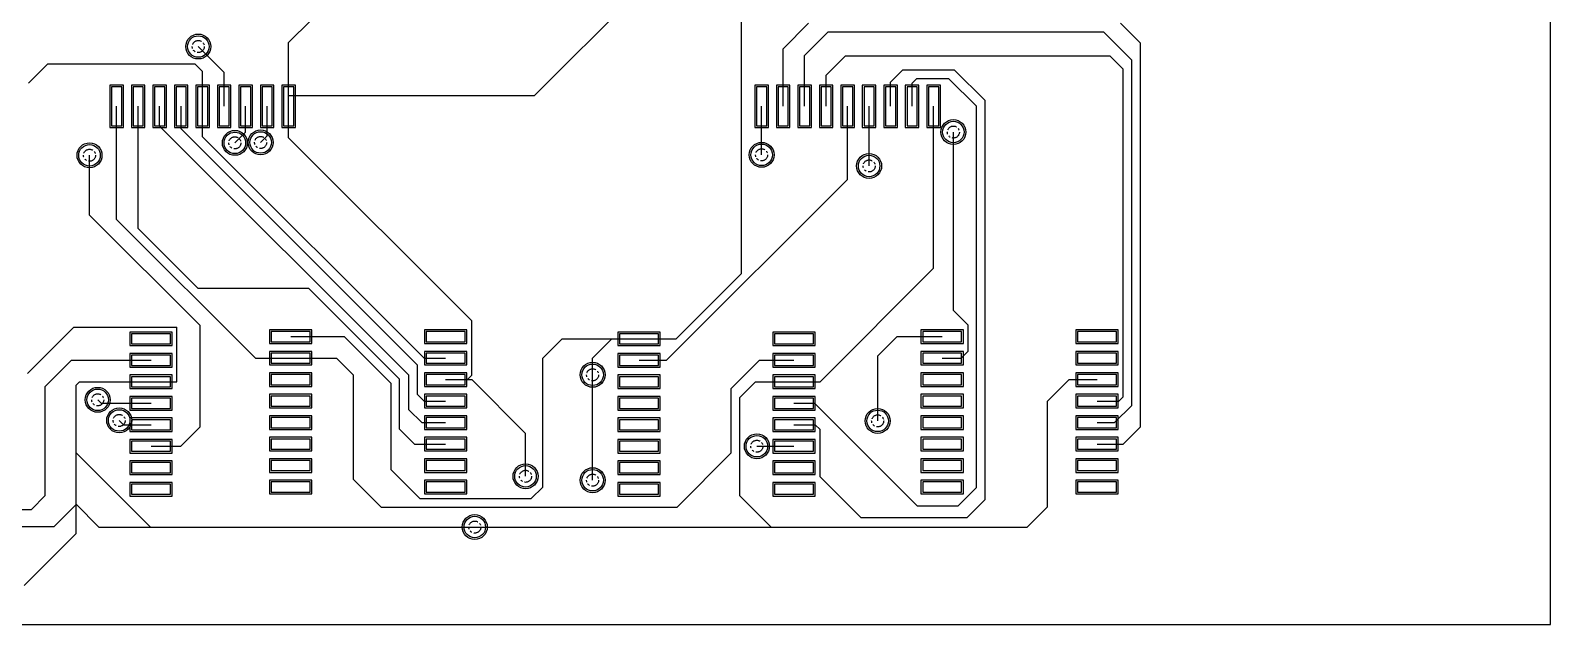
# Model space of a CAD drawing. Extents: x 208 to 628, y 649 to 1243.
# Drawn here: x 468.2 to 558, y 1025.1 to 1060.2 of the extents above; entities that cross this region are included whole.
import ezdxf

# ---------------------------------------------------------------- set-up
doc = ezdxf.new("R2010")
doc.units = 0
doc.header["$MEASUREMENT"] = 0
doc.linetypes.add('PHANTOM2', pattern=[1.25, 0.625, -0.125, 0.125, -0.125, 0.125, -0.125])
for name, color, linetype in [('BottomSolder', 6, 'CONTINUOUS'), ('MultiLayer', 9, 'CONTINUOUS'), ('TOPLAYER', 250, 'CONTINUOUS'), ('TopPaste', 8, 'CONTINUOUS'), ('TopSolder', 216, 'CONTINUOUS'), ('VIAHOLELAYER', 255, 'PHANTOM2')]:
    doc.layers.add(name, color=color, linetype=linetype)

msp = doc.modelspace()

# ---------------------------------------------------------------- linework, layer by layer
at = {"layer": 'BottomSolder'}
for centre in [(478.121, 1059.233), (480.28, 1053.54), (481.804, 1053.565), (522.724, 1054.178), (471.695, 1052.806), (511.398, 1052.832), (517.748, 1052.174), (501.413, 1039.833), (472.178, 1038.354), (473.448, 1037.135), (518.253, 1037.109), (511.116, 1035.611), (497.451, 1033.833), (501.413, 1033.604), (494.454, 1030.835)]:
    msp.add_circle(centre, 0.737, dxfattribs=at)
at = {"layer": 'MultiLayer'}
for centre in [(478.121, 1059.233), (522.724, 1054.178), (471.695, 1052.806), (480.28, 1053.54), (481.804, 1053.565), (511.398, 1052.832), (517.748, 1052.174), (501.413, 1039.833), (472.178, 1038.354), (473.448, 1037.135), (518.253, 1037.109), (511.116, 1035.611), (497.451, 1033.833), (501.413, 1033.604), (494.454, 1030.835)]:
    msp.add_circle(centre, 0.635, dxfattribs=at)
at = {"layer": 'TOPLAYER'}
for p, q in [((558.004, 1025.07), (558.004, 1223.698)), ((497.984, 1056.337), (509.897, 1068.25)), ((510.202, 1045.821), (510.202, 1067.335)), ((483.458, 1059.464), (488.18, 1064.186)), ((512.668, 1059.106), (514.167, 1060.604)), ((532.604, 1060.604), (533.773, 1059.436)), ((513.938, 1058.702), (515.332, 1060.096)), ((515.332, 1060.096), (531.588, 1060.096)), ((531.588, 1060.096), (533.265, 1058.42)), ((478.121, 1059.233), (479.648, 1057.706)), ((483.458, 1056.337), (483.458, 1059.464)), ((512.668, 1055.699), (512.668, 1059.106)), ((533.773, 1036.754), (533.773, 1059.436)), ((468.088, 1057.074), (469.235, 1058.22)), ((469.235, 1058.22), (477.914, 1058.22)), ((477.914, 1058.22), (478.378, 1057.756)), ((513.938, 1055.699), (513.938, 1058.702)), ((515.208, 1057.537), (516.348, 1058.677)), ((516.348, 1058.677), (531.967, 1058.677)), ((531.967, 1058.677), (532.757, 1057.886)), ((532.757, 1038.532), (532.757, 1057.886)), ((533.265, 1038.024), (533.265, 1058.42)), ((478.378, 1055.699), (478.378, 1057.756)), ((479.648, 1055.699), (479.648, 1057.706)), ((515.208, 1055.699), (515.208, 1057.537)), ((519.018, 1057.127), (519.748, 1057.857)), ((519.018, 1055.699), (519.018, 1057.127)), ((519.748, 1057.857), (522.779, 1057.857)), ((520.288, 1057.074), (520.568, 1057.353)), ((520.288, 1055.699), (520.288, 1057.074)), ((520.568, 1057.353), (522.444, 1057.353)), ((522.444, 1057.353), (524.095, 1055.703)), ((522.779, 1057.857), (524.599, 1056.037)), ((473.598, 1056.849), (472.998, 1056.849)), ((472.998, 1056.849), (472.998, 1054.549)), ((473.598, 1054.549), (473.598, 1056.849)), ((474.868, 1056.849), (474.268, 1056.849)), ((474.268, 1056.849), (474.268, 1054.549)), ((474.868, 1054.549), (474.868, 1056.849)), ((476.138, 1056.849), (475.538, 1056.849)), ((475.538, 1056.849), (475.538, 1054.549)), ((476.138, 1054.549), (476.138, 1056.849)), ((477.408, 1056.849), (476.808, 1056.849)), ((476.808, 1056.849), (476.808, 1054.549)), ((477.408, 1054.549), (477.408, 1056.849)), ((478.678, 1056.849), (478.078, 1056.849)), ((478.078, 1056.849), (478.078, 1054.549)), ((478.678, 1054.549), (478.678, 1056.849)), ((479.948, 1056.849), (479.348, 1056.849)), ((479.348, 1056.849), (479.348, 1054.549)), ((479.948, 1054.549), (479.948, 1056.849)), ((481.218, 1056.849), (480.618, 1056.849)), ((480.618, 1056.849), (480.618, 1054.549)), ((481.218, 1054.549), (481.218, 1056.849)), ((482.488, 1056.849), (481.888, 1056.849)), ((481.888, 1056.849), (481.888, 1054.549)), ((482.488, 1054.549), (482.488, 1056.849)), ((483.758, 1056.849), (483.158, 1056.849)), ((483.158, 1056.849), (483.158, 1054.549)), ((483.458, 1055.699), (483.458, 1056.337)), ((483.458, 1056.337), (497.984, 1056.337)), ((483.758, 1054.549), (483.758, 1056.849)), ((511.698, 1056.849), (511.098, 1056.849)), ((511.098, 1056.849), (511.098, 1054.549)), ((511.698, 1054.549), (511.698, 1056.849)), ((512.968, 1056.849), (512.368, 1056.849)), ((512.368, 1056.849), (512.368, 1054.549)), ((512.968, 1054.549), (512.968, 1056.849)), ((514.238, 1056.849), (513.638, 1056.849)), ((513.638, 1056.849), (513.638, 1054.549)), ((514.238, 1054.549), (514.238, 1056.849)), ((515.508, 1056.849), (514.908, 1056.849)), ((514.908, 1056.849), (514.908, 1054.549)), ((515.508, 1054.549), (515.508, 1056.849)), ((516.778, 1056.849), (516.178, 1056.849)), ((516.178, 1056.849), (516.178, 1054.549)), ((516.778, 1054.549), (516.778, 1056.849)), ((518.048, 1056.849), (517.448, 1056.849)), ((517.448, 1056.849), (517.448, 1054.549)), ((518.048, 1054.549), (518.048, 1056.849)), ((519.318, 1056.849), (518.718, 1056.849)), ((518.718, 1056.849), (518.718, 1054.549)), ((519.318, 1054.549), (519.318, 1056.849)), ((520.588, 1056.849), (519.988, 1056.849)), ((519.988, 1056.849), (519.988, 1054.549)), ((520.588, 1054.549), (520.588, 1056.849)), ((521.858, 1056.849), (521.258, 1056.849)), ((521.258, 1056.849), (521.258, 1054.549)), ((521.858, 1054.549), (521.858, 1056.849)), ((473.298, 1049.019), (473.298, 1055.699)), ((474.568, 1048.485), (474.568, 1055.699)), ((475.838, 1054.527), (475.838, 1055.699)), ((477.108, 1054.367), (477.108, 1055.699)), ((478.378, 1053.906), (478.378, 1055.699)), ((480.918, 1054.178), (480.918, 1055.699)), ((482.188, 1053.949), (482.188, 1055.699)), ((483.458, 1053.845), (483.458, 1055.699)), ((511.398, 1052.832), (511.398, 1055.699)), ((516.478, 1051.384), (516.478, 1055.699)), ((517.748, 1052.174), (517.748, 1055.699)), ((521.558, 1046.129), (521.558, 1055.699)), ((524.095, 1033.171), (524.095, 1055.703)), ((524.599, 1032.456), (524.599, 1056.037)), ((472.998, 1054.549), (473.598, 1054.549)), ((474.268, 1054.549), (474.868, 1054.549)), ((475.538, 1054.549), (476.138, 1054.549)), ((475.838, 1054.527), (490.562, 1039.803)), ((476.808, 1054.549), (477.408, 1054.549)), ((477.108, 1054.367), (491.066, 1040.409)), ((478.078, 1054.549), (478.678, 1054.549)), ((479.348, 1054.549), (479.948, 1054.549)), ((480.618, 1054.549), (481.218, 1054.549)), ((481.888, 1054.549), (482.488, 1054.549)), ((483.158, 1054.549), (483.758, 1054.549)), ((511.098, 1054.549), (511.698, 1054.549)), ((512.368, 1054.549), (512.968, 1054.549)), ((513.638, 1054.549), (514.238, 1054.549)), ((514.908, 1054.549), (515.508, 1054.549)), ((516.178, 1054.549), (516.778, 1054.549)), ((517.448, 1054.549), (518.048, 1054.549)), ((518.718, 1054.549), (519.318, 1054.549)), ((519.988, 1054.549), (520.588, 1054.549)), ((521.258, 1054.549), (521.858, 1054.549)), ((478.378, 1053.906), (491.467, 1040.818)), ((480.28, 1053.54), (480.918, 1054.178)), ((481.804, 1053.565), (482.188, 1053.949)), ((483.458, 1053.845), (494.276, 1043.027)), ((522.724, 1043.64), (522.724, 1054.178)), ((471.695, 1049.276), (471.695, 1052.806)), ((505.785, 1040.691), (516.478, 1051.384)), ((471.695, 1049.276), (478.223, 1042.748)), ((473.298, 1049.019), (481.5, 1040.818)), ((474.568, 1048.485), (478.096, 1044.958)), ((506.341, 1041.961), (510.202, 1045.821)), ((514.85, 1039.421), (521.558, 1046.129)), ((478.096, 1044.958), (484.624, 1044.958)), ((484.624, 1044.958), (490.009, 1039.573)), ((522.724, 1043.64), (523.591, 1042.773)), ((468.038, 1039.906), (470.769, 1042.638)), ((470.769, 1042.638), (476.861, 1042.638)), ((476.861, 1039.421), (476.861, 1042.638)), ((478.223, 1036.754), (478.223, 1042.748)), ((494.276, 1039.802), (494.276, 1043.027)), ((523.591, 1041.227), (523.591, 1042.773)), ((476.483, 1042.261), (474.183, 1042.261)), ((474.183, 1042.261), (474.183, 1041.661)), ((476.483, 1041.661), (476.483, 1042.261)), ((484.732, 1042.388), (482.432, 1042.388)), ((482.432, 1042.388), (482.432, 1041.788)), ((482.432, 1041.788), (484.732, 1041.788)), ((483.582, 1042.088), (486.742, 1042.088)), ((484.732, 1041.788), (484.732, 1042.388)), ((486.742, 1042.088), (489.505, 1039.325)), ((493.882, 1042.388), (491.582, 1042.388)), ((491.582, 1042.388), (491.582, 1041.788)), ((491.582, 1041.788), (493.882, 1041.788)), ((493.882, 1041.788), (493.882, 1042.388)), ((498.467, 1040.818), (499.61, 1041.961)), ((499.61, 1041.961), (502.556, 1041.961)), ((501.413, 1040.818), (502.556, 1041.961)), ((502.556, 1041.961), (504.156, 1041.961)), ((505.306, 1042.261), (503.006, 1042.261)), ((503.006, 1042.261), (503.006, 1041.661)), ((504.156, 1041.961), (506.341, 1041.961)), ((505.306, 1041.661), (505.306, 1042.261)), ((514.456, 1042.261), (512.156, 1042.261)), ((512.156, 1042.261), (512.156, 1041.661)), ((514.456, 1041.661), (514.456, 1042.261)), ((518.253, 1040.945), (519.396, 1042.088)), ((519.396, 1042.088), (522.063, 1042.088)), ((523.213, 1042.388), (520.913, 1042.388)), ((520.913, 1042.388), (520.913, 1041.788)), ((520.913, 1041.788), (523.213, 1041.788)), ((523.213, 1041.788), (523.213, 1042.388)), ((532.363, 1042.388), (530.063, 1042.388)), ((530.063, 1042.388), (530.063, 1041.788)), ((530.063, 1041.788), (532.363, 1041.788)), ((532.363, 1041.788), (532.363, 1042.388)), ((474.183, 1041.661), (476.483, 1041.661)), ((476.483, 1040.991), (474.183, 1040.991)), ((474.183, 1040.991), (474.183, 1040.391)), ((476.483, 1040.391), (476.483, 1040.991)), ((481.5, 1040.818), (483.582, 1040.818)), ((484.732, 1041.118), (482.432, 1041.118)), ((482.432, 1041.118), (482.432, 1040.518)), ((483.582, 1040.818), (486.275, 1040.818)), ((484.732, 1040.518), (484.732, 1041.118)), ((486.275, 1040.818), (487.291, 1039.802)), ((491.467, 1040.818), (492.732, 1040.818)), ((493.882, 1041.118), (491.582, 1041.118)), ((491.582, 1041.118), (491.582, 1040.518)), ((493.882, 1040.518), (493.882, 1041.118)), ((498.467, 1033.198), (498.467, 1040.818)), ((501.413, 1039.833), (501.413, 1040.818)), ((503.006, 1041.661), (505.306, 1041.661)), ((505.306, 1040.991), (503.006, 1040.991)), ((503.006, 1040.991), (503.006, 1040.391)), ((505.306, 1040.391), (505.306, 1040.991)), ((512.156, 1041.661), (514.456, 1041.661)), ((514.456, 1040.991), (512.156, 1040.991)), ((512.156, 1040.991), (512.156, 1040.391)), ((514.456, 1040.391), (514.456, 1040.991)), ((518.253, 1037.109), (518.253, 1040.945)), ((523.213, 1041.118), (520.913, 1041.118)), ((520.913, 1041.118), (520.913, 1040.518)), ((522.063, 1040.818), (523.181, 1040.818)), ((523.181, 1040.818), (523.591, 1041.227)), ((523.213, 1040.518), (523.213, 1041.118)), ((532.363, 1041.118), (530.063, 1041.118)), ((530.063, 1041.118), (530.063, 1040.518)), ((532.363, 1040.518), (532.363, 1041.118)), ((469.079, 1039.141), (470.628, 1040.691)), ((470.628, 1040.691), (475.333, 1040.691)), ((474.183, 1040.391), (476.483, 1040.391)), ((482.432, 1040.518), (484.732, 1040.518)), ((491.066, 1038.668), (491.066, 1040.409)), ((491.582, 1040.518), (493.882, 1040.518)), ((503.006, 1040.391), (505.306, 1040.391)), ((504.156, 1040.691), (505.785, 1040.691)), ((509.6, 1039.022), (511.268, 1040.691)), ((511.268, 1040.691), (513.306, 1040.691)), ((512.156, 1040.391), (514.456, 1040.391)), ((520.913, 1040.518), (523.213, 1040.518)), ((530.063, 1040.518), (532.363, 1040.518)), ((469.079, 1032.69), (469.079, 1039.141)), ((470.912, 1039.226), (471.106, 1039.421)), ((470.912, 1035.226), (470.912, 1039.226)), ((471.106, 1039.421), (475.333, 1039.421)), ((476.483, 1039.721), (474.183, 1039.721)), ((474.183, 1039.721), (474.183, 1039.121)), ((474.183, 1039.121), (476.483, 1039.121)), ((475.333, 1039.421), (476.861, 1039.421)), ((476.483, 1039.121), (476.483, 1039.721)), ((484.732, 1039.848), (482.432, 1039.848)), ((482.432, 1039.848), (482.432, 1039.248)), ((482.432, 1039.248), (484.732, 1039.248)), ((484.732, 1039.248), (484.732, 1039.848)), ((487.291, 1033.642), (487.291, 1039.802)), ((489.505, 1034.218), (489.505, 1039.325)), ((490.009, 1036.612), (490.009, 1039.573)), ((490.562, 1037.77), (490.562, 1039.803)), ((493.882, 1039.848), (491.582, 1039.848)), ((491.582, 1039.848), (491.582, 1039.248)), ((491.582, 1039.248), (493.882, 1039.248)), ((492.732, 1039.548), (494.022, 1039.548)), ((493.882, 1039.248), (493.882, 1039.848)), ((494.022, 1039.548), (494.276, 1039.802)), ((494.022, 1039.548), (494.276, 1039.548)), ((494.276, 1039.548), (497.451, 1036.373)), ((501.413, 1033.604), (501.413, 1039.833)), ((505.306, 1039.721), (503.006, 1039.721)), ((503.006, 1039.721), (503.006, 1039.121)), ((503.006, 1039.121), (505.306, 1039.121)), ((505.306, 1039.121), (505.306, 1039.721)), ((509.6, 1035.212), (509.6, 1039.022)), ((510.104, 1038.485), (511.04, 1039.421)), ((511.04, 1039.421), (513.306, 1039.421)), ((514.456, 1039.721), (512.156, 1039.721)), ((512.156, 1039.721), (512.156, 1039.121)), ((512.156, 1039.121), (514.456, 1039.121)), ((513.306, 1039.421), (514.85, 1039.421)), ((514.456, 1039.121), (514.456, 1039.721)), ((523.213, 1039.848), (520.913, 1039.848)), ((520.913, 1039.848), (520.913, 1039.248)), ((520.913, 1039.248), (523.213, 1039.248)), ((523.213, 1039.248), (523.213, 1039.848)), ((528.286, 1038.278), (529.556, 1039.548)), ((529.556, 1039.548), (531.213, 1039.548)), ((532.363, 1039.848), (530.063, 1039.848)), ((530.063, 1039.848), (530.063, 1039.248)), ((530.063, 1039.248), (532.363, 1039.248)), ((532.363, 1039.248), (532.363, 1039.848)), ((472.178, 1038.354), (472.381, 1038.151)), ((472.381, 1038.151), (475.333, 1038.151)), ((476.483, 1038.451), (474.183, 1038.451)), ((474.183, 1038.451), (474.183, 1037.851)), ((476.483, 1037.851), (476.483, 1038.451)), ((484.732, 1038.578), (482.432, 1038.578)), ((482.432, 1038.578), (482.432, 1037.978)), ((484.732, 1037.978), (484.732, 1038.578)), ((491.066, 1038.668), (491.456, 1038.278)), ((491.456, 1038.278), (492.732, 1038.278)), ((493.882, 1038.578), (491.582, 1038.578)), ((491.582, 1038.578), (491.582, 1037.978)), ((493.882, 1037.978), (493.882, 1038.578)), ((505.306, 1038.451), (503.006, 1038.451)), ((503.006, 1038.451), (503.006, 1037.851)), ((505.306, 1037.851), (505.306, 1038.451)), ((510.104, 1032.686), (510.104, 1038.485)), ((514.456, 1038.451), (512.156, 1038.451)), ((512.156, 1038.451), (512.156, 1037.851)), ((513.306, 1038.151), (514.52, 1038.151)), ((514.456, 1037.851), (514.456, 1038.451)), ((514.52, 1038.151), (520.59, 1032.08)), ((523.213, 1038.578), (520.913, 1038.578)), ((520.913, 1038.578), (520.913, 1037.978)), ((523.213, 1037.978), (523.213, 1038.578)), ((528.286, 1032.029), (528.286, 1038.278)), ((532.363, 1038.578), (530.063, 1038.578)), ((530.063, 1038.578), (530.063, 1037.978)), ((531.213, 1038.278), (532.503, 1038.278)), ((532.363, 1037.978), (532.363, 1038.578)), ((532.503, 1038.278), (532.757, 1038.532)), ((474.183, 1037.851), (476.483, 1037.851)), ((482.432, 1037.978), (484.732, 1037.978)), ((484.732, 1037.308), (482.432, 1037.308)), ((482.432, 1037.308), (482.432, 1036.708)), ((484.732, 1036.708), (484.732, 1037.308)), ((490.562, 1037.77), (491.324, 1037.008)), ((491.582, 1037.978), (493.882, 1037.978)), ((493.882, 1037.308), (491.582, 1037.308)), ((491.582, 1037.308), (491.582, 1036.708)), ((493.882, 1036.708), (493.882, 1037.308)), ((503.006, 1037.851), (505.306, 1037.851)), ((512.156, 1037.851), (514.456, 1037.851)), ((520.913, 1037.978), (523.213, 1037.978)), ((523.213, 1037.308), (520.913, 1037.308)), ((520.913, 1037.308), (520.913, 1036.708)), ((523.213, 1036.708), (523.213, 1037.308)), ((530.063, 1037.978), (532.363, 1037.978)), ((532.363, 1037.308), (530.063, 1037.308)), ((530.063, 1037.308), (530.063, 1036.708)), ((532.249, 1037.008), (533.265, 1038.024)), ((532.363, 1036.708), (532.363, 1037.308)), ((473.448, 1037.135), (473.702, 1036.881)), ((473.702, 1036.881), (475.333, 1036.881)), ((476.483, 1037.181), (474.183, 1037.181)), ((474.183, 1037.181), (474.183, 1036.581)), ((474.183, 1036.581), (476.483, 1036.581)), ((476.483, 1036.581), (476.483, 1037.181)), ((477.08, 1035.611), (478.223, 1036.754)), ((482.432, 1036.708), (484.732, 1036.708)), ((490.009, 1036.612), (490.883, 1035.738)), ((491.324, 1037.008), (492.732, 1037.008)), ((491.582, 1036.708), (493.882, 1036.708)), ((497.451, 1033.833), (497.451, 1036.373)), ((505.306, 1037.181), (503.006, 1037.181)), ((503.006, 1037.181), (503.006, 1036.581)), ((503.006, 1036.581), (505.306, 1036.581)), ((505.306, 1036.581), (505.306, 1037.181)), ((514.456, 1037.181), (512.156, 1037.181)), ((512.156, 1037.181), (512.156, 1036.581)), ((512.156, 1036.581), (514.456, 1036.581)), ((513.306, 1036.881), (514.57, 1036.881)), ((514.456, 1036.581), (514.456, 1037.181)), ((514.57, 1036.881), (514.85, 1036.601)), ((514.85, 1033.807), (514.85, 1036.601)), ((520.913, 1036.708), (523.213, 1036.708)), ((530.063, 1036.708), (532.363, 1036.708)), ((531.213, 1037.008), (532.249, 1037.008)), ((532.757, 1035.738), (533.773, 1036.754)), ((476.483, 1035.911), (474.183, 1035.911)), ((474.183, 1035.911), (474.183, 1035.311)), ((475.333, 1035.611), (477.08, 1035.611)), ((476.483, 1035.311), (476.483, 1035.911)), ((484.732, 1036.038), (482.432, 1036.038)), ((482.432, 1036.038), (482.432, 1035.438)), ((482.432, 1035.438), (484.732, 1035.438)), ((484.732, 1035.438), (484.732, 1036.038)), ((490.883, 1035.738), (492.732, 1035.738)), ((493.882, 1036.038), (491.582, 1036.038)), ((491.582, 1036.038), (491.582, 1035.438)), ((491.582, 1035.438), (493.882, 1035.438)), ((493.882, 1035.438), (493.882, 1036.038)), ((505.306, 1035.911), (503.006, 1035.911)), ((503.006, 1035.911), (503.006, 1035.311)), ((505.306, 1035.311), (505.306, 1035.911)), ((511.116, 1035.611), (513.306, 1035.611)), ((514.456, 1035.911), (512.156, 1035.911)), ((512.156, 1035.911), (512.156, 1035.311)), ((514.456, 1035.311), (514.456, 1035.911)), ((523.213, 1036.038), (520.913, 1036.038)), ((520.913, 1036.038), (520.913, 1035.438)), ((520.913, 1035.438), (523.213, 1035.438)), ((523.213, 1035.438), (523.213, 1036.038)), ((532.363, 1036.038), (530.063, 1036.038)), ((530.063, 1036.038), (530.063, 1035.438)), ((530.063, 1035.438), (532.363, 1035.438)), ((531.213, 1035.738), (532.757, 1035.738)), ((532.363, 1035.438), (532.363, 1036.038)), ((470.912, 1035.226), (475.302, 1030.835)), ((470.912, 1032.178), (470.912, 1035.226)), ((474.183, 1035.311), (476.483, 1035.311)), ((476.483, 1034.641), (474.183, 1034.641)), ((474.183, 1034.641), (474.183, 1034.041)), ((476.483, 1034.041), (476.483, 1034.641)), ((484.732, 1034.768), (482.432, 1034.768)), ((482.432, 1034.768), (482.432, 1034.168)), ((484.732, 1034.168), (484.732, 1034.768)), ((493.882, 1034.768), (491.582, 1034.768)), ((491.582, 1034.768), (491.582, 1034.168)), ((493.882, 1034.168), (493.882, 1034.768)), ((503.006, 1035.311), (505.306, 1035.311)), ((505.306, 1034.641), (503.006, 1034.641)), ((503.006, 1034.641), (503.006, 1034.041)), ((505.306, 1034.041), (505.306, 1034.641)), ((506.404, 1032.016), (509.6, 1035.212)), ((512.156, 1035.311), (514.456, 1035.311)), ((514.456, 1034.641), (512.156, 1034.641)), ((512.156, 1034.641), (512.156, 1034.041)), ((514.456, 1034.041), (514.456, 1034.641)), ((523.213, 1034.768), (520.913, 1034.768)), ((520.913, 1034.768), (520.913, 1034.168)), ((523.213, 1034.168), (523.213, 1034.768)), ((532.363, 1034.768), (530.063, 1034.768)), ((530.063, 1034.768), (530.063, 1034.168)), ((532.363, 1034.168), (532.363, 1034.768)), ((474.183, 1034.041), (476.483, 1034.041)), ((482.432, 1034.168), (484.732, 1034.168)), ((487.291, 1033.642), (488.916, 1032.016)), ((489.505, 1034.218), (491.202, 1032.52)), ((491.582, 1034.168), (493.882, 1034.168)), ((503.006, 1034.041), (505.306, 1034.041)), ((512.156, 1034.041), (514.456, 1034.041)), ((514.85, 1033.807), (517.263, 1031.394)), ((520.913, 1034.168), (523.213, 1034.168)), ((530.063, 1034.168), (532.363, 1034.168)), ((476.483, 1033.371), (474.183, 1033.371)), ((474.183, 1033.371), (474.183, 1032.771)), ((474.183, 1032.771), (476.483, 1032.771)), ((476.483, 1032.771), (476.483, 1033.371)), ((484.732, 1033.498), (482.432, 1033.498)), ((482.432, 1033.498), (482.432, 1032.898)), ((482.432, 1032.898), (484.732, 1032.898)), ((484.732, 1032.898), (484.732, 1033.498)), ((493.882, 1033.498), (491.582, 1033.498)), ((491.582, 1033.498), (491.582, 1032.898)), ((491.582, 1032.898), (493.882, 1032.898)), ((493.882, 1032.898), (493.882, 1033.498)), ((497.79, 1032.52), (498.467, 1033.198)), ((505.306, 1033.371), (503.006, 1033.371)), ((503.006, 1033.371), (503.006, 1032.771)), ((503.006, 1032.771), (505.306, 1032.771)), ((505.306, 1032.771), (505.306, 1033.371)), ((514.456, 1033.371), (512.156, 1033.371)), ((512.156, 1033.371), (512.156, 1032.771)), ((512.156, 1032.771), (514.456, 1032.771)), ((514.456, 1032.771), (514.456, 1033.371)), ((523.213, 1033.498), (520.913, 1033.498)), ((520.913, 1033.498), (520.913, 1032.898)), ((520.913, 1032.898), (523.213, 1032.898)), ((523.003, 1032.08), (524.095, 1033.171)), ((523.213, 1032.898), (523.213, 1033.498)), ((532.363, 1033.498), (530.063, 1033.498)), ((530.063, 1033.498), (530.063, 1032.898)), ((530.063, 1032.898), (532.363, 1032.898)), ((532.363, 1032.898), (532.363, 1033.498)), ((451.324, 1031.877), (468.266, 1031.877)), ((468.266, 1031.877), (469.079, 1032.69)), ((469.612, 1030.865), (470.912, 1032.164)), ((470.912, 1032.178), (472.254, 1030.835)), ((470.912, 1032.164), (470.912, 1032.178)), ((470.912, 1030.458), (470.912, 1032.164)), ((488.916, 1032.016), (506.404, 1032.016)), ((491.202, 1032.52), (497.79, 1032.52)), ((510.104, 1032.686), (511.954, 1030.835)), ((520.59, 1032.08), (523.003, 1032.08)), ((523.537, 1031.394), (524.599, 1032.456)), ((527.093, 1030.835), (528.286, 1032.029)), ((517.263, 1031.394), (523.537, 1031.394)), ((444.259, 1030.865), (469.612, 1030.865)), ((467.834, 1027.381), (470.912, 1030.458)), ((472.254, 1030.835), (475.302, 1030.835)), ((475.302, 1030.835), (494.454, 1030.835)), ((494.454, 1030.835), (511.954, 1030.835)), ((511.954, 1030.835), (527.093, 1030.835)), ((245.33, 1025.07), (558.004, 1025.07))]:
    msp.add_line(p, q, dxfattribs=at)
for centre in [(478.121, 1059.233), (522.724, 1054.178), (471.695, 1052.806), (480.28, 1053.54), (481.804, 1053.565), (511.398, 1052.832), (517.748, 1052.174), (501.413, 1039.833), (472.178, 1038.354), (473.448, 1037.135), (518.253, 1037.109), (511.116, 1035.611), (497.451, 1033.833), (501.413, 1033.604), (494.454, 1030.835)]:
    msp.add_circle(centre, 0.635, dxfattribs=at)
at = {"layer": 'TopPaste'}
for p, q in [((473.598, 1056.849), (472.998, 1056.849)), ((472.998, 1056.849), (472.998, 1054.549)), ((473.598, 1054.549), (473.598, 1056.849)), ((474.868, 1056.849), (474.268, 1056.849)), ((474.268, 1056.849), (474.268, 1054.549)), ((474.868, 1054.549), (474.868, 1056.849)), ((476.138, 1056.849), (475.538, 1056.849)), ((475.538, 1056.849), (475.538, 1054.549)), ((476.138, 1054.549), (476.138, 1056.849)), ((477.408, 1056.849), (476.808, 1056.849)), ((476.808, 1056.849), (476.808, 1054.549)), ((477.408, 1054.549), (477.408, 1056.849)), ((478.678, 1056.849), (478.078, 1056.849)), ((478.078, 1056.849), (478.078, 1054.549)), ((478.678, 1054.549), (478.678, 1056.849)), ((479.948, 1056.849), (479.348, 1056.849)), ((479.348, 1056.849), (479.348, 1054.549)), ((479.948, 1054.549), (479.948, 1056.849)), ((481.218, 1056.849), (480.618, 1056.849)), ((480.618, 1056.849), (480.618, 1054.549)), ((481.218, 1054.549), (481.218, 1056.849)), ((482.488, 1056.849), (481.888, 1056.849)), ((481.888, 1056.849), (481.888, 1054.549)), ((482.488, 1054.549), (482.488, 1056.849)), ((483.758, 1056.849), (483.158, 1056.849)), ((483.158, 1056.849), (483.158, 1054.549)), ((483.758, 1054.549), (483.758, 1056.849)), ((511.698, 1056.849), (511.098, 1056.849)), ((511.098, 1056.849), (511.098, 1054.549)), ((511.698, 1054.549), (511.698, 1056.849)), ((512.968, 1056.849), (512.368, 1056.849)), ((512.368, 1056.849), (512.368, 1054.549)), ((512.968, 1054.549), (512.968, 1056.849)), ((514.238, 1056.849), (513.638, 1056.849)), ((513.638, 1056.849), (513.638, 1054.549)), ((514.238, 1054.549), (514.238, 1056.849)), ((515.508, 1056.849), (514.908, 1056.849)), ((514.908, 1056.849), (514.908, 1054.549)), ((515.508, 1054.549), (515.508, 1056.849)), ((516.778, 1056.849), (516.178, 1056.849)), ((516.178, 1056.849), (516.178, 1054.549)), ((516.778, 1054.549), (516.778, 1056.849)), ((518.048, 1056.849), (517.448, 1056.849)), ((517.448, 1056.849), (517.448, 1054.549)), ((518.048, 1054.549), (518.048, 1056.849)), ((519.318, 1056.849), (518.718, 1056.849)), ((518.718, 1056.849), (518.718, 1054.549)), ((519.318, 1054.549), (519.318, 1056.849)), ((520.588, 1056.849), (519.988, 1056.849)), ((519.988, 1056.849), (519.988, 1054.549)), ((520.588, 1054.549), (520.588, 1056.849)), ((521.858, 1056.849), (521.258, 1056.849)), ((521.258, 1056.849), (521.258, 1054.549)), ((521.858, 1054.549), (521.858, 1056.849)), ((472.998, 1054.549), (473.598, 1054.549)), ((474.268, 1054.549), (474.868, 1054.549)), ((475.538, 1054.549), (476.138, 1054.549)), ((476.808, 1054.549), (477.408, 1054.549)), ((478.078, 1054.549), (478.678, 1054.549)), ((479.348, 1054.549), (479.948, 1054.549)), ((480.618, 1054.549), (481.218, 1054.549)), ((481.888, 1054.549), (482.488, 1054.549)), ((483.158, 1054.549), (483.758, 1054.549)), ((511.098, 1054.549), (511.698, 1054.549)), ((512.368, 1054.549), (512.968, 1054.549)), ((513.638, 1054.549), (514.238, 1054.549)), ((514.908, 1054.549), (515.508, 1054.549)), ((516.178, 1054.549), (516.778, 1054.549)), ((517.448, 1054.549), (518.048, 1054.549)), ((518.718, 1054.549), (519.318, 1054.549)), ((519.988, 1054.549), (520.588, 1054.549)), ((521.258, 1054.549), (521.858, 1054.549)), ((476.483, 1042.261), (474.183, 1042.261)), ((474.183, 1042.261), (474.183, 1041.661)), ((476.483, 1041.661), (476.483, 1042.261)), ((484.732, 1042.388), (482.432, 1042.388)), ((482.432, 1042.388), (482.432, 1041.788)), ((482.432, 1041.788), (484.732, 1041.788)), ((484.732, 1041.788), (484.732, 1042.388)), ((493.882, 1042.388), (491.582, 1042.388)), ((491.582, 1042.388), (491.582, 1041.788)), ((491.582, 1041.788), (493.882, 1041.788)), ((493.882, 1041.788), (493.882, 1042.388)), ((505.306, 1042.261), (503.006, 1042.261)), ((503.006, 1042.261), (503.006, 1041.661)), ((505.306, 1041.661), (505.306, 1042.261)), ((514.456, 1042.261), (512.156, 1042.261)), ((512.156, 1042.261), (512.156, 1041.661)), ((514.456, 1041.661), (514.456, 1042.261)), ((523.213, 1042.388), (520.913, 1042.388)), ((520.913, 1042.388), (520.913, 1041.788)), ((520.913, 1041.788), (523.213, 1041.788)), ((523.213, 1041.788), (523.213, 1042.388)), ((532.363, 1042.388), (530.063, 1042.388)), ((530.063, 1042.388), (530.063, 1041.788)), ((530.063, 1041.788), (532.363, 1041.788)), ((532.363, 1041.788), (532.363, 1042.388)), ((474.183, 1041.661), (476.483, 1041.661)), ((476.483, 1040.991), (474.183, 1040.991)), ((474.183, 1040.991), (474.183, 1040.391)), ((476.483, 1040.391), (476.483, 1040.991)), ((484.732, 1041.118), (482.432, 1041.118)), ((482.432, 1041.118), (482.432, 1040.518)), ((484.732, 1040.518), (484.732, 1041.118)), ((493.882, 1041.118), (491.582, 1041.118)), ((491.582, 1041.118), (491.582, 1040.518)), ((493.882, 1040.518), (493.882, 1041.118)), ((503.006, 1041.661), (505.306, 1041.661)), ((505.306, 1040.991), (503.006, 1040.991)), ((503.006, 1040.991), (503.006, 1040.391)), ((505.306, 1040.391), (505.306, 1040.991)), ((512.156, 1041.661), (514.456, 1041.661)), ((514.456, 1040.991), (512.156, 1040.991)), ((512.156, 1040.991), (512.156, 1040.391)), ((514.456, 1040.391), (514.456, 1040.991)), ((523.213, 1041.118), (520.913, 1041.118)), ((520.913, 1041.118), (520.913, 1040.518)), ((523.213, 1040.518), (523.213, 1041.118)), ((532.363, 1041.118), (530.063, 1041.118)), ((530.063, 1041.118), (530.063, 1040.518)), ((532.363, 1040.518), (532.363, 1041.118)), ((474.183, 1040.391), (476.483, 1040.391)), ((482.432, 1040.518), (484.732, 1040.518)), ((491.582, 1040.518), (493.882, 1040.518)), ((503.006, 1040.391), (505.306, 1040.391)), ((512.156, 1040.391), (514.456, 1040.391)), ((520.913, 1040.518), (523.213, 1040.518)), ((530.063, 1040.518), (532.363, 1040.518)), ((476.483, 1039.721), (474.183, 1039.721)), ((474.183, 1039.721), (474.183, 1039.121)), ((474.183, 1039.121), (476.483, 1039.121)), ((476.483, 1039.121), (476.483, 1039.721)), ((484.732, 1039.848), (482.432, 1039.848)), ((482.432, 1039.848), (482.432, 1039.248)), ((482.432, 1039.248), (484.732, 1039.248)), ((484.732, 1039.248), (484.732, 1039.848)), ((493.882, 1039.848), (491.582, 1039.848)), ((491.582, 1039.848), (491.582, 1039.248)), ((491.582, 1039.248), (493.882, 1039.248)), ((493.882, 1039.248), (493.882, 1039.848)), ((505.306, 1039.721), (503.006, 1039.721)), ((503.006, 1039.721), (503.006, 1039.121)), ((503.006, 1039.121), (505.306, 1039.121)), ((505.306, 1039.121), (505.306, 1039.721)), ((514.456, 1039.721), (512.156, 1039.721)), ((512.156, 1039.721), (512.156, 1039.121)), ((512.156, 1039.121), (514.456, 1039.121)), ((514.456, 1039.121), (514.456, 1039.721)), ((523.213, 1039.848), (520.913, 1039.848)), ((520.913, 1039.848), (520.913, 1039.248)), ((520.913, 1039.248), (523.213, 1039.248)), ((523.213, 1039.248), (523.213, 1039.848)), ((532.363, 1039.848), (530.063, 1039.848)), ((530.063, 1039.848), (530.063, 1039.248)), ((530.063, 1039.248), (532.363, 1039.248)), ((532.363, 1039.248), (532.363, 1039.848)), ((476.483, 1038.451), (474.183, 1038.451)), ((474.183, 1038.451), (474.183, 1037.851)), ((476.483, 1037.851), (476.483, 1038.451)), ((484.732, 1038.578), (482.432, 1038.578)), ((482.432, 1038.578), (482.432, 1037.978)), ((484.732, 1037.978), (484.732, 1038.578)), ((493.882, 1038.578), (491.582, 1038.578)), ((491.582, 1038.578), (491.582, 1037.978)), ((493.882, 1037.978), (493.882, 1038.578)), ((505.306, 1038.451), (503.006, 1038.451)), ((503.006, 1038.451), (503.006, 1037.851)), ((505.306, 1037.851), (505.306, 1038.451)), ((514.456, 1038.451), (512.156, 1038.451)), ((512.156, 1038.451), (512.156, 1037.851)), ((514.456, 1037.851), (514.456, 1038.451)), ((523.213, 1038.578), (520.913, 1038.578)), ((520.913, 1038.578), (520.913, 1037.978)), ((523.213, 1037.978), (523.213, 1038.578)), ((532.363, 1038.578), (530.063, 1038.578)), ((530.063, 1038.578), (530.063, 1037.978)), ((532.363, 1037.978), (532.363, 1038.578)), ((474.183, 1037.851), (476.483, 1037.851)), ((482.432, 1037.978), (484.732, 1037.978)), ((484.732, 1037.308), (482.432, 1037.308)), ((482.432, 1037.308), (482.432, 1036.708)), ((484.732, 1036.708), (484.732, 1037.308)), ((491.582, 1037.978), (493.882, 1037.978)), ((493.882, 1037.308), (491.582, 1037.308)), ((491.582, 1037.308), (491.582, 1036.708)), ((493.882, 1036.708), (493.882, 1037.308)), ((503.006, 1037.851), (505.306, 1037.851)), ((512.156, 1037.851), (514.456, 1037.851)), ((520.913, 1037.978), (523.213, 1037.978)), ((523.213, 1037.308), (520.913, 1037.308)), ((520.913, 1037.308), (520.913, 1036.708)), ((523.213, 1036.708), (523.213, 1037.308)), ((530.063, 1037.978), (532.363, 1037.978)), ((532.363, 1037.308), (530.063, 1037.308)), ((530.063, 1037.308), (530.063, 1036.708)), ((532.363, 1036.708), (532.363, 1037.308)), ((476.483, 1037.181), (474.183, 1037.181)), ((474.183, 1037.181), (474.183, 1036.581)), ((474.183, 1036.581), (476.483, 1036.581)), ((476.483, 1036.581), (476.483, 1037.181)), ((482.432, 1036.708), (484.732, 1036.708)), ((491.582, 1036.708), (493.882, 1036.708)), ((505.306, 1037.181), (503.006, 1037.181)), ((503.006, 1037.181), (503.006, 1036.581)), ((503.006, 1036.581), (505.306, 1036.581)), ((505.306, 1036.581), (505.306, 1037.181)), ((514.456, 1037.181), (512.156, 1037.181)), ((512.156, 1037.181), (512.156, 1036.581)), ((512.156, 1036.581), (514.456, 1036.581)), ((514.456, 1036.581), (514.456, 1037.181)), ((520.913, 1036.708), (523.213, 1036.708)), ((530.063, 1036.708), (532.363, 1036.708)), ((476.483, 1035.911), (474.183, 1035.911)), ((474.183, 1035.911), (474.183, 1035.311)), ((476.483, 1035.311), (476.483, 1035.911)), ((484.732, 1036.038), (482.432, 1036.038)), ((482.432, 1036.038), (482.432, 1035.438)), ((482.432, 1035.438), (484.732, 1035.438)), ((484.732, 1035.438), (484.732, 1036.038)), ((493.882, 1036.038), (491.582, 1036.038)), ((491.582, 1036.038), (491.582, 1035.438)), ((491.582, 1035.438), (493.882, 1035.438)), ((493.882, 1035.438), (493.882, 1036.038)), ((505.306, 1035.911), (503.006, 1035.911)), ((503.006, 1035.911), (503.006, 1035.311)), ((505.306, 1035.311), (505.306, 1035.911)), ((514.456, 1035.911), (512.156, 1035.911)), ((512.156, 1035.911), (512.156, 1035.311)), ((514.456, 1035.311), (514.456, 1035.911)), ((523.213, 1036.038), (520.913, 1036.038)), ((520.913, 1036.038), (520.913, 1035.438)), ((520.913, 1035.438), (523.213, 1035.438)), ((523.213, 1035.438), (523.213, 1036.038)), ((532.363, 1036.038), (530.063, 1036.038)), ((530.063, 1036.038), (530.063, 1035.438)), ((530.063, 1035.438), (532.363, 1035.438)), ((532.363, 1035.438), (532.363, 1036.038)), ((474.183, 1035.311), (476.483, 1035.311)), ((476.483, 1034.641), (474.183, 1034.641)), ((474.183, 1034.641), (474.183, 1034.041)), ((476.483, 1034.041), (476.483, 1034.641)), ((484.732, 1034.768), (482.432, 1034.768)), ((482.432, 1034.768), (482.432, 1034.168)), ((484.732, 1034.168), (484.732, 1034.768)), ((493.882, 1034.768), (491.582, 1034.768)), ((491.582, 1034.768), (491.582, 1034.168)), ((493.882, 1034.168), (493.882, 1034.768)), ((503.006, 1035.311), (505.306, 1035.311)), ((505.306, 1034.641), (503.006, 1034.641)), ((503.006, 1034.641), (503.006, 1034.041)), ((505.306, 1034.041), (505.306, 1034.641)), ((512.156, 1035.311), (514.456, 1035.311)), ((514.456, 1034.641), (512.156, 1034.641)), ((512.156, 1034.641), (512.156, 1034.041)), ((514.456, 1034.041), (514.456, 1034.641)), ((523.213, 1034.768), (520.913, 1034.768)), ((520.913, 1034.768), (520.913, 1034.168)), ((523.213, 1034.168), (523.213, 1034.768)), ((532.363, 1034.768), (530.063, 1034.768)), ((530.063, 1034.768), (530.063, 1034.168)), ((532.363, 1034.168), (532.363, 1034.768)), ((474.183, 1034.041), (476.483, 1034.041)), ((482.432, 1034.168), (484.732, 1034.168)), ((491.582, 1034.168), (493.882, 1034.168)), ((503.006, 1034.041), (505.306, 1034.041)), ((512.156, 1034.041), (514.456, 1034.041)), ((520.913, 1034.168), (523.213, 1034.168)), ((530.063, 1034.168), (532.363, 1034.168)), ((476.483, 1033.371), (474.183, 1033.371)), ((474.183, 1033.371), (474.183, 1032.771)), ((474.183, 1032.771), (476.483, 1032.771)), ((476.483, 1032.771), (476.483, 1033.371)), ((484.732, 1033.498), (482.432, 1033.498)), ((482.432, 1033.498), (482.432, 1032.898)), ((482.432, 1032.898), (484.732, 1032.898)), ((484.732, 1032.898), (484.732, 1033.498)), ((493.882, 1033.498), (491.582, 1033.498)), ((491.582, 1033.498), (491.582, 1032.898)), ((491.582, 1032.898), (493.882, 1032.898)), ((493.882, 1032.898), (493.882, 1033.498)), ((505.306, 1033.371), (503.006, 1033.371)), ((503.006, 1033.371), (503.006, 1032.771)), ((503.006, 1032.771), (505.306, 1032.771)), ((505.306, 1032.771), (505.306, 1033.371)), ((514.456, 1033.371), (512.156, 1033.371)), ((512.156, 1033.371), (512.156, 1032.771)), ((512.156, 1032.771), (514.456, 1032.771)), ((514.456, 1032.771), (514.456, 1033.371)), ((523.213, 1033.498), (520.913, 1033.498)), ((520.913, 1033.498), (520.913, 1032.898)), ((520.913, 1032.898), (523.213, 1032.898)), ((523.213, 1032.898), (523.213, 1033.498)), ((532.363, 1033.498), (530.063, 1033.498)), ((530.063, 1033.498), (530.063, 1032.898)), ((530.063, 1032.898), (532.363, 1032.898)), ((532.363, 1032.898), (532.363, 1033.498))]:
    msp.add_line(p, q, dxfattribs=at)
at = {"layer": 'TopSolder'}
for p, q in [((473.7, 1056.95), (472.897, 1056.95)), ((472.897, 1056.95), (472.897, 1054.447)), ((473.7, 1054.447), (473.7, 1056.95)), ((474.97, 1056.95), (474.167, 1056.95)), ((474.167, 1056.95), (474.167, 1054.447)), ((474.97, 1054.447), (474.97, 1056.95)), ((476.24, 1056.95), (475.437, 1056.95)), ((475.437, 1056.95), (475.437, 1054.447)), ((476.24, 1054.447), (476.24, 1056.95)), ((477.51, 1056.95), (476.707, 1056.95)), ((476.707, 1056.95), (476.707, 1054.447)), ((477.51, 1054.447), (477.51, 1056.95)), ((478.78, 1056.95), (477.977, 1056.95)), ((477.977, 1056.95), (477.977, 1054.447)), ((478.78, 1054.447), (478.78, 1056.95)), ((480.05, 1056.95), (479.247, 1056.95)), ((479.247, 1056.95), (479.247, 1054.447)), ((480.05, 1054.447), (480.05, 1056.95)), ((481.32, 1056.95), (480.517, 1056.95)), ((480.517, 1056.95), (480.517, 1054.447)), ((481.32, 1054.447), (481.32, 1056.95)), ((482.59, 1056.95), (481.787, 1056.95)), ((481.787, 1056.95), (481.787, 1054.447)), ((482.59, 1054.447), (482.59, 1056.95)), ((483.86, 1056.95), (483.057, 1056.95)), ((483.057, 1056.95), (483.057, 1054.447)), ((483.86, 1054.447), (483.86, 1056.95)), ((511.8, 1056.95), (510.997, 1056.95)), ((510.997, 1056.95), (510.997, 1054.447)), ((511.8, 1054.447), (511.8, 1056.95)), ((513.07, 1056.95), (512.267, 1056.95)), ((512.267, 1056.95), (512.267, 1054.447)), ((513.07, 1054.447), (513.07, 1056.95)), ((514.34, 1056.95), (513.537, 1056.95)), ((513.537, 1056.95), (513.537, 1054.447)), ((514.34, 1054.447), (514.34, 1056.95)), ((515.61, 1056.95), (514.807, 1056.95)), ((514.807, 1056.95), (514.807, 1054.447)), ((515.61, 1054.447), (515.61, 1056.95)), ((516.88, 1056.95), (516.077, 1056.95)), ((516.077, 1056.95), (516.077, 1054.447)), ((516.88, 1054.447), (516.88, 1056.95)), ((518.15, 1056.95), (517.347, 1056.95)), ((517.347, 1056.95), (517.347, 1054.447)), ((518.15, 1054.447), (518.15, 1056.95)), ((519.42, 1056.95), (518.617, 1056.95)), ((518.617, 1056.95), (518.617, 1054.447)), ((519.42, 1054.447), (519.42, 1056.95)), ((520.69, 1056.95), (519.887, 1056.95)), ((519.887, 1056.95), (519.887, 1054.447)), ((520.69, 1054.447), (520.69, 1056.95)), ((521.96, 1056.95), (521.157, 1056.95)), ((521.157, 1056.95), (521.157, 1054.447)), ((521.96, 1054.447), (521.96, 1056.95)), ((472.897, 1054.447), (473.7, 1054.447)), ((474.167, 1054.447), (474.97, 1054.447)), ((475.437, 1054.447), (476.24, 1054.447)), ((476.707, 1054.447), (477.51, 1054.447)), ((477.977, 1054.447), (478.78, 1054.447)), ((479.247, 1054.447), (480.05, 1054.447)), ((480.517, 1054.447), (481.32, 1054.447)), ((481.787, 1054.447), (482.59, 1054.447)), ((483.057, 1054.447), (483.86, 1054.447)), ((510.997, 1054.447), (511.8, 1054.447)), ((512.267, 1054.447), (513.07, 1054.447)), ((513.537, 1054.447), (514.34, 1054.447)), ((514.807, 1054.447), (515.61, 1054.447)), ((516.077, 1054.447), (516.88, 1054.447)), ((517.347, 1054.447), (518.15, 1054.447)), ((518.617, 1054.447), (519.42, 1054.447)), ((519.887, 1054.447), (520.69, 1054.447)), ((521.157, 1054.447), (521.96, 1054.447)), ((476.585, 1042.362), (474.082, 1042.362)), ((474.082, 1042.362), (474.082, 1041.559)), ((476.585, 1041.559), (476.585, 1042.362)), ((484.834, 1042.489), (482.331, 1042.489)), ((482.331, 1042.489), (482.331, 1041.686)), ((484.834, 1041.686), (484.834, 1042.489)), ((493.984, 1042.489), (491.481, 1042.489)), ((491.481, 1042.489), (491.481, 1041.686)), ((493.984, 1041.686), (493.984, 1042.489)), ((505.408, 1042.362), (502.905, 1042.362)), ((502.905, 1042.362), (502.905, 1041.559)), ((505.408, 1041.559), (505.408, 1042.362)), ((514.558, 1042.362), (512.055, 1042.362)), ((512.055, 1042.362), (512.055, 1041.559)), ((514.558, 1041.559), (514.558, 1042.362)), ((523.315, 1042.489), (520.812, 1042.489)), ((520.812, 1042.489), (520.812, 1041.686)), ((523.315, 1041.686), (523.315, 1042.489)), ((532.465, 1042.489), (529.962, 1042.489)), ((529.962, 1042.489), (529.962, 1041.686)), ((532.465, 1041.686), (532.465, 1042.489)), ((474.082, 1041.559), (476.585, 1041.559)), ((476.585, 1041.092), (474.082, 1041.092)), ((474.082, 1041.092), (474.082, 1040.289)), ((476.585, 1040.289), (476.585, 1041.092)), ((482.331, 1041.686), (484.834, 1041.686)), ((484.834, 1041.219), (482.331, 1041.219)), ((482.331, 1041.219), (482.331, 1040.416)), ((484.834, 1040.416), (484.834, 1041.219)), ((491.481, 1041.686), (493.984, 1041.686)), ((493.984, 1041.219), (491.481, 1041.219)), ((491.481, 1041.219), (491.481, 1040.416)), ((493.984, 1040.416), (493.984, 1041.219)), ((502.905, 1041.559), (505.408, 1041.559)), ((505.408, 1041.092), (502.905, 1041.092)), ((502.905, 1041.092), (502.905, 1040.289)), ((505.408, 1040.289), (505.408, 1041.092)), ((512.055, 1041.559), (514.558, 1041.559)), ((514.558, 1041.092), (512.055, 1041.092)), ((512.055, 1041.092), (512.055, 1040.289)), ((514.558, 1040.289), (514.558, 1041.092)), ((520.812, 1041.686), (523.315, 1041.686)), ((523.315, 1041.219), (520.812, 1041.219)), ((520.812, 1041.219), (520.812, 1040.416)), ((523.315, 1040.416), (523.315, 1041.219)), ((529.962, 1041.686), (532.465, 1041.686)), ((532.465, 1041.219), (529.962, 1041.219)), ((529.962, 1041.219), (529.962, 1040.416)), ((532.465, 1040.416), (532.465, 1041.219)), ((474.082, 1040.289), (476.585, 1040.289)), ((482.331, 1040.416), (484.834, 1040.416)), ((484.834, 1039.949), (482.331, 1039.949)), ((482.331, 1039.949), (482.331, 1039.146)), ((484.834, 1039.146), (484.834, 1039.949)), ((491.481, 1040.416), (493.984, 1040.416)), ((493.984, 1039.949), (491.481, 1039.949)), ((491.481, 1039.949), (491.481, 1039.146)), ((493.984, 1039.146), (493.984, 1039.949)), ((502.905, 1040.289), (505.408, 1040.289)), ((512.055, 1040.289), (514.558, 1040.289)), ((520.812, 1040.416), (523.315, 1040.416)), ((523.315, 1039.949), (520.812, 1039.949)), ((520.812, 1039.949), (520.812, 1039.146)), ((523.315, 1039.146), (523.315, 1039.949)), ((529.962, 1040.416), (532.465, 1040.416)), ((532.465, 1039.949), (529.962, 1039.949)), ((529.962, 1039.949), (529.962, 1039.146)), ((532.465, 1039.146), (532.465, 1039.949)), ((476.585, 1039.822), (474.082, 1039.822)), ((474.082, 1039.822), (474.082, 1039.019)), ((474.082, 1039.019), (476.585, 1039.019)), ((476.585, 1039.019), (476.585, 1039.822)), ((482.331, 1039.146), (484.834, 1039.146)), ((491.481, 1039.146), (493.984, 1039.146)), ((505.408, 1039.822), (502.905, 1039.822)), ((502.905, 1039.822), (502.905, 1039.019)), ((502.905, 1039.019), (505.408, 1039.019)), ((505.408, 1039.019), (505.408, 1039.822)), ((514.558, 1039.822), (512.055, 1039.822)), ((512.055, 1039.822), (512.055, 1039.019)), ((512.055, 1039.019), (514.558, 1039.019)), ((514.558, 1039.019), (514.558, 1039.822)), ((520.812, 1039.146), (523.315, 1039.146)), ((529.962, 1039.146), (532.465, 1039.146)), ((476.585, 1038.552), (474.082, 1038.552)), ((474.082, 1038.552), (474.082, 1037.749)), ((476.585, 1037.749), (476.585, 1038.552)), ((484.834, 1038.679), (482.331, 1038.679)), ((482.331, 1038.679), (482.331, 1037.876)), ((484.834, 1037.876), (484.834, 1038.679)), ((493.984, 1038.679), (491.481, 1038.679)), ((491.481, 1038.679), (491.481, 1037.876)), ((493.984, 1037.876), (493.984, 1038.679)), ((505.408, 1038.552), (502.905, 1038.552)), ((502.905, 1038.552), (502.905, 1037.749)), ((505.408, 1037.749), (505.408, 1038.552)), ((514.558, 1038.552), (512.055, 1038.552)), ((512.055, 1038.552), (512.055, 1037.749)), ((514.558, 1037.749), (514.558, 1038.552)), ((523.315, 1038.679), (520.812, 1038.679)), ((520.812, 1038.679), (520.812, 1037.876)), ((523.315, 1037.876), (523.315, 1038.679)), ((532.465, 1038.679), (529.962, 1038.679)), ((529.962, 1038.679), (529.962, 1037.876)), ((532.465, 1037.876), (532.465, 1038.679)), ((474.082, 1037.749), (476.585, 1037.749)), ((476.585, 1037.282), (474.082, 1037.282)), ((474.082, 1037.282), (474.082, 1036.479)), ((476.585, 1036.479), (476.585, 1037.282)), ((482.331, 1037.876), (484.834, 1037.876)), ((484.834, 1037.409), (482.331, 1037.409)), ((482.331, 1037.409), (482.331, 1036.606)), ((484.834, 1036.606), (484.834, 1037.409)), ((491.481, 1037.876), (493.984, 1037.876)), ((493.984, 1037.409), (491.481, 1037.409)), ((491.481, 1037.409), (491.481, 1036.606)), ((493.984, 1036.606), (493.984, 1037.409)), ((502.905, 1037.749), (505.408, 1037.749)), ((505.408, 1037.282), (502.905, 1037.282)), ((502.905, 1037.282), (502.905, 1036.479)), ((505.408, 1036.479), (505.408, 1037.282)), ((512.055, 1037.749), (514.558, 1037.749)), ((514.558, 1037.282), (512.055, 1037.282)), ((512.055, 1037.282), (512.055, 1036.479)), ((514.558, 1036.479), (514.558, 1037.282)), ((520.812, 1037.876), (523.315, 1037.876)), ((523.315, 1037.409), (520.812, 1037.409)), ((520.812, 1037.409), (520.812, 1036.606)), ((523.315, 1036.606), (523.315, 1037.409)), ((529.962, 1037.876), (532.465, 1037.876)), ((532.465, 1037.409), (529.962, 1037.409)), ((529.962, 1037.409), (529.962, 1036.606)), ((532.465, 1036.606), (532.465, 1037.409)), ((474.082, 1036.479), (476.585, 1036.479)), ((482.331, 1036.606), (484.834, 1036.606)), ((491.481, 1036.606), (493.984, 1036.606)), ((502.905, 1036.479), (505.408, 1036.479)), ((512.055, 1036.479), (514.558, 1036.479)), ((520.812, 1036.606), (523.315, 1036.606)), ((529.962, 1036.606), (532.465, 1036.606)), ((476.585, 1036.012), (474.082, 1036.012)), ((474.082, 1036.012), (474.082, 1035.209)), ((476.585, 1035.209), (476.585, 1036.012)), ((484.834, 1036.139), (482.331, 1036.139)), ((482.331, 1036.139), (482.331, 1035.336)), ((484.834, 1035.336), (484.834, 1036.139)), ((493.984, 1036.139), (491.481, 1036.139)), ((491.481, 1036.139), (491.481, 1035.336)), ((493.984, 1035.336), (493.984, 1036.139)), ((505.408, 1036.012), (502.905, 1036.012)), ((502.905, 1036.012), (502.905, 1035.209)), ((505.408, 1035.209), (505.408, 1036.012)), ((514.558, 1036.012), (512.055, 1036.012)), ((512.055, 1036.012), (512.055, 1035.209)), ((514.558, 1035.209), (514.558, 1036.012)), ((523.315, 1036.139), (520.812, 1036.139)), ((520.812, 1036.139), (520.812, 1035.336)), ((523.315, 1035.336), (523.315, 1036.139)), ((532.465, 1036.139), (529.962, 1036.139)), ((529.962, 1036.139), (529.962, 1035.336)), ((532.465, 1035.336), (532.465, 1036.139)), ((474.082, 1035.209), (476.585, 1035.209)), ((476.585, 1034.742), (474.082, 1034.742)), ((474.082, 1034.742), (474.082, 1033.939)), ((476.585, 1033.939), (476.585, 1034.742)), ((482.331, 1035.336), (484.834, 1035.336)), ((484.834, 1034.869), (482.331, 1034.869)), ((482.331, 1034.869), (482.331, 1034.066)), ((484.834, 1034.066), (484.834, 1034.869)), ((491.481, 1035.336), (493.984, 1035.336)), ((493.984, 1034.869), (491.481, 1034.869)), ((491.481, 1034.869), (491.481, 1034.066)), ((493.984, 1034.066), (493.984, 1034.869)), ((502.905, 1035.209), (505.408, 1035.209)), ((505.408, 1034.742), (502.905, 1034.742)), ((502.905, 1034.742), (502.905, 1033.939)), ((505.408, 1033.939), (505.408, 1034.742)), ((512.055, 1035.209), (514.558, 1035.209)), ((514.558, 1034.742), (512.055, 1034.742)), ((512.055, 1034.742), (512.055, 1033.939)), ((514.558, 1033.939), (514.558, 1034.742)), ((520.812, 1035.336), (523.315, 1035.336)), ((523.315, 1034.869), (520.812, 1034.869)), ((520.812, 1034.869), (520.812, 1034.066)), ((523.315, 1034.066), (523.315, 1034.869)), ((529.962, 1035.336), (532.465, 1035.336)), ((532.465, 1034.869), (529.962, 1034.869)), ((529.962, 1034.869), (529.962, 1034.066)), ((532.465, 1034.066), (532.465, 1034.869)), ((474.082, 1033.939), (476.585, 1033.939)), ((482.331, 1034.066), (484.834, 1034.066)), ((491.481, 1034.066), (493.984, 1034.066)), ((502.905, 1033.939), (505.408, 1033.939)), ((512.055, 1033.939), (514.558, 1033.939)), ((520.812, 1034.066), (523.315, 1034.066)), ((529.962, 1034.066), (532.465, 1034.066)), ((476.585, 1033.472), (474.082, 1033.472)), ((474.082, 1033.472), (474.082, 1032.669)), ((476.585, 1032.669), (476.585, 1033.472)), ((484.834, 1033.599), (482.331, 1033.599)), ((482.331, 1033.599), (482.331, 1032.796)), ((482.331, 1032.796), (484.834, 1032.796)), ((484.834, 1032.796), (484.834, 1033.599)), ((493.984, 1033.599), (491.481, 1033.599)), ((491.481, 1033.599), (491.481, 1032.796)), ((491.481, 1032.796), (493.984, 1032.796)), ((493.984, 1032.796), (493.984, 1033.599)), ((505.408, 1033.472), (502.905, 1033.472)), ((502.905, 1033.472), (502.905, 1032.669)), ((505.408, 1032.669), (505.408, 1033.472)), ((514.558, 1033.472), (512.055, 1033.472)), ((512.055, 1033.472), (512.055, 1032.669)), ((514.558, 1032.669), (514.558, 1033.472)), ((523.315, 1033.599), (520.812, 1033.599)), ((520.812, 1033.599), (520.812, 1032.796)), ((520.812, 1032.796), (523.315, 1032.796)), ((523.315, 1032.796), (523.315, 1033.599)), ((532.465, 1033.599), (529.962, 1033.599)), ((529.962, 1033.599), (529.962, 1032.796)), ((529.962, 1032.796), (532.465, 1032.796)), ((532.465, 1032.796), (532.465, 1033.599)), ((474.082, 1032.669), (476.585, 1032.669)), ((502.905, 1032.669), (505.408, 1032.669)), ((512.055, 1032.669), (514.558, 1032.669))]:
    msp.add_line(p, q, dxfattribs=at)
for centre in [(478.121, 1059.233), (480.28, 1053.54), (481.804, 1053.565), (522.724, 1054.178), (471.695, 1052.806), (511.398, 1052.832), (517.748, 1052.174), (501.413, 1039.833), (472.178, 1038.354), (473.448, 1037.135), (518.253, 1037.109), (511.116, 1035.611), (497.451, 1033.833), (501.413, 1033.604), (494.454, 1030.835)]:
    msp.add_circle(centre, 0.737, dxfattribs=at)
at = {"layer": 'VIAHOLELAYER'}
for centre in [(478.121, 1059.233), (522.724, 1054.178), (480.28, 1053.54), (481.804, 1053.565), (471.695, 1052.806), (511.398, 1052.832), (517.748, 1052.174), (501.413, 1039.833), (472.178, 1038.354), (473.448, 1037.135), (518.253, 1037.109), (511.116, 1035.611), (497.451, 1033.833), (501.413, 1033.604), (494.454, 1030.835)]:
    msp.add_circle(centre, 0.356, dxfattribs=at)

doc.saveas('drawing.dxf')
